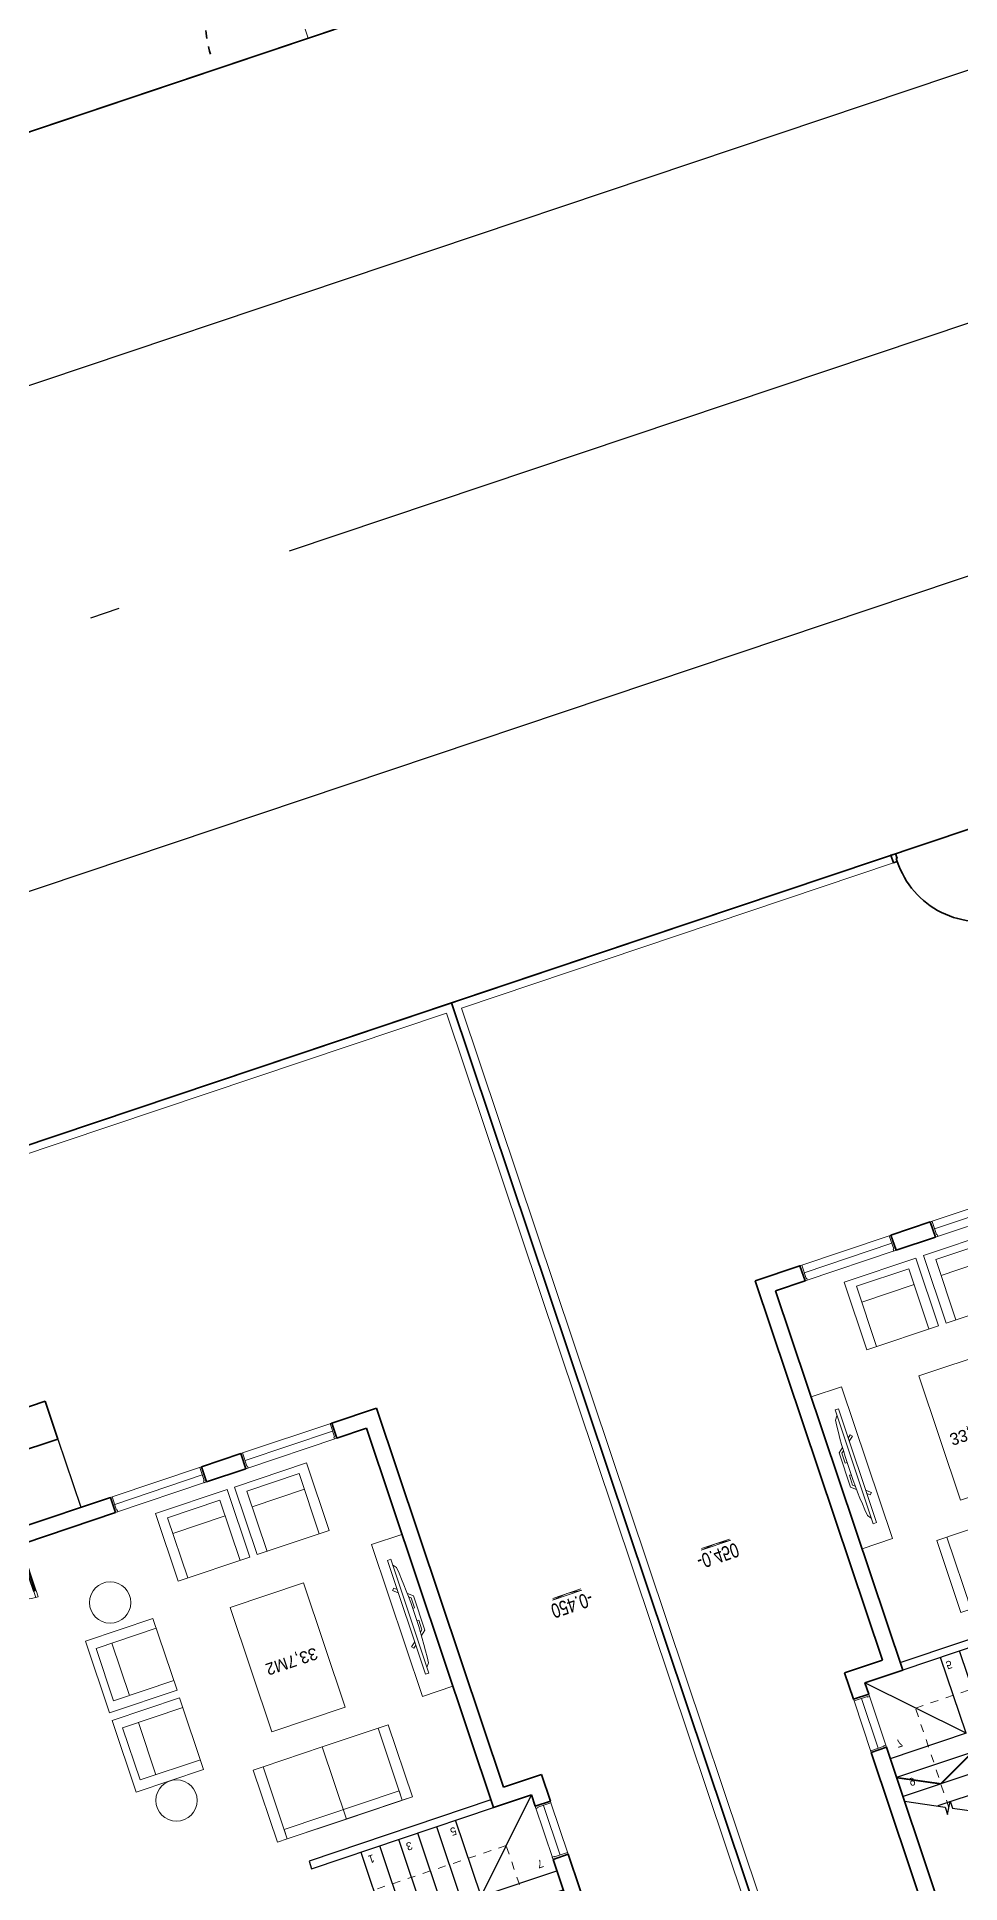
# Model space of a CAD drawing. Header units: metres. Extents: x 551291 to 569219, y 2064429 to 2066248.
# Drawn here: x 552756.79 to 552768.34, y 2065612.42 to 2065635.49 of the extents above; entities that cross this region are included whole.
import ezdxf

# ---------------------------------------------------------------- set-up
doc = ezdxf.new("R2010")
doc.units = ezdxf.units.M
for name, pattern in [('$AUDIT_BAD_LTYPE2', [0]), ('ACAD_ISO10W100', [18.5, 12, -3, 0.5, -3]), ('CENTER', [2, 1.25, -0.25, 0.25, -0.25]), ('HIDDEN', [0.375, 0.25, -0.125]), ('HIDDEN2', [0.1875, 0.125, -0.0625])]:
    doc.linetypes.add(name, pattern=pattern)
doc.layers.get('0').update_dxf_attribs({"linetype": 'CONTINUOUS'})
for name, color, linetype, lineweight in [('-DOOR', 137, 'CONTINUOUS', 9), ('-FURNITURE', 46, 'CONTINUOUS', 9), ('-KH', 143, 'CONTINUOUS', 13), ('-LINE1', 7, 'CONTINUOUS', 18), ('-TEXT', 7, 'CONTINUOUS', 15), ('-WALL', 4, 'CONTINUOUS', 35)]:
    doc.layers.add(name, color=color, linetype=linetype, lineweight=lineweight)
for name, color, linetype in [('APOLIC', 7, 'CONTINUOUS'), ('ChiaLo', 128, 'CENTER'), ('datOBt', 42, 'CONTINUOUS'), ('datOlienke', 42, 'CONTINUOUS'), ('LogDg', 7, 'CONTINUOUS'), ('loKBT', 42, 'CONTINUOUS'), ('LoLK', 6, 'CONTINUOUS'), ('SOLO', 7, 'CONTINUOUS'), ('TEXT25', 2, 'CONTINUOUS'), ('TimDg', 222, 'CONTINUOUS'), ('ViaHeS', 32, 'CONTINUOUS')]:
    doc.layers.add(name, color=color, linetype=linetype)
doc.styles.add('1', font='arial.ttf')
doc.styles.add('T1', font='', dxfattribs={"height": 200})
doc.styles.get('T1').set_extended_font_data('VNgeometric Light')

# ---------------------------------------------------------------- blocks, each defined once
blk = doc.blocks.new('*U1147')
for points in [[(22, 691), (22, 860), (50, 860), (50, 832), (27, 832), (27, 691)], [(0, 0), (50, 0), (50, -40), (60, -40), (60, -246), (0, -246)], [(1845, 0), (1795, 0), (1795, -40), (1785, -40), (1785, -246), (1845, -246)]]:
    blk.add_lwpolyline(points, close=True)
for points in [[(50, 796), (90, 796), (90, 896), (50, 896), (50, 796)], [(50, 799), (50, 100)], [(1795, 749), (1755, 749), (1755, 849), (1795, 849), (1795, 749)], [(1795, 752), (1795, 100)], [(50, 100), (90, 100), (90, 0), (50, 0), (50, 100)], [(1795, 100), (1755, 100), (1755, 0), (1795, 0), (1795, 100)]]:
    blk.add_lwpolyline(points)
at = {"ltscale": 0.3}
for points in [[(946, 0, 0.414214), (50, 896, 0.414214)], [(946, 0, -0.414214), (1795, 849, -0.414214)]]:
    blk.add_lwpolyline(points, format="xyb", dxfattribs=at)
at = {"layer": 'APOLIC', "linetype": '$AUDIT_BAD_LTYPE2'}
for p, q in [((70, 100), (70, 796)), ((90, 796), (90, 100)), ((1755, 749), (1755, 100)), ((1775, 100), (1775, 749))]:
    blk.add_line(p, q, dxfattribs=at)
blk = doc.blocks.new('t1$0$D11')
at = {"linetype": '$AUDIT_BAD_LTYPE2'}
for p, q in [((70, 100), (70, 1000)), ((90, 1000), (90, 100))]:
    blk.add_line(p, q, dxfattribs=at)
for points in [[(50, 1000), (90, 1000), (90, 1100), (50, 1100), (50, 1000)], [(50, 1003), (50, 100)], [(50, 100), (90, 100), (90, 0), (50, 0), (50, 100)]]:
    blk.add_lwpolyline(points)
for points in [[(118, 895), (118, 1064), (90, 1064), (90, 1036), (113, 1036), (113, 895)], [(0, 0), (50, 0), (50, -40), (60, -40), (60, -100), (0, -100)], [(1200, 0), (1150, 0), (1150, -40), (1140, -40), (1140, -100), (1200, -100)]]:
    blk.add_lwpolyline(points, close=True)
at = {"linetype": '$AUDIT_BAD_LTYPE2', "ltscale": 0.3}
blk.add_arc((50, 0), 1100, 0, 90, dxfattribs=at)
blk = doc.blocks.new('*U1141')
at = {"ltscale": 10}
for p, q in [((0, 1400), (0, 0)), ((200, 1355), (200, 45)), ((400, 1355), (400, 0)), ((400, 0), (0, 0))]:
    blk.add_line(p, q, dxfattribs=at)
for points in [[(400, 1400), (400, 1355), (50, 1355), (50, 1340), (0, 1340), (0, 1400)], [(400, 0), (400, 45), (50, 45), (50, 60), (0, 60), (0, 0)]]:
    blk.add_lwpolyline(points, close=True, dxfattribs=at)
blk = doc.blocks.new('A$Cb65e9cbc')
at = {"layer": '-FURNITURE'}
for p, q in [((0, 1000), (1062, 1000)), ((0, 1000), (0, 0)), ((144, 892), (144, 0)), ((144, 892), (918, 892)), ((918, 892), (918, 0)), ((1062, 1000), (1062, 0)), ((144, 658), (918, 658)), ((1062, 0), (0, 0))]:
    blk.add_line(p, q, dxfattribs=at)
blk = doc.blocks.new('XR.MB.LM123$0$tvi 1')
blk.add_lwpolyline([(29, 0), (29, -1000), (0, -1000), (0, 0)], close=True)
for points in [[(29, -50), (52, -81)], [(-24, -236), (-39, -252)], [(0, -285), (-39, -252)], [(0, -256), (-24, -236)], [(70, -315), (111, -350), (111, -650), (70, -685)], [(89, -446), (89, -360), (71, -345)], [(89, -446), (73, -446)], [(89, -554), (89, -640), (71, -655)], [(89, -554), (73, -554)], [(0, -715), (-39, -748)], [(-24, -764), (-39, -748)], [(0, -744), (-24, -764)], [(29, -950), (52, -919)]]:
    blk.add_lwpolyline(points)
blk.add_arc((-4025, -500), 4099, 354.1311, 5.8689)
blk = doc.blocks.new('*U1121')
at = {"ltscale": 10}
for p, q in [((0, 2400), (0, 0)), ((200, 2355), (200, 45)), ((400, 2355), (400, 0)), ((400, 0), (0, 0))]:
    blk.add_line(p, q, dxfattribs=at)
for points in [[(400, 2400), (400, 2355), (50, 2355), (50, 2340), (0, 2340), (0, 2400)], [(400, 0), (400, 45), (50, 45), (50, 60), (0, 60), (0, 0)]]:
    blk.add_lwpolyline(points, close=True, dxfattribs=at)
blk = doc.blocks.new('MAU M1BT')
at = {"layer": '-FURNITURE'}
for points in [[(-5681, 3600), (-4810, 3600), (-4810, 4550), (-5681, 4550)], [(-5681, 4550), (-5547, 4550), (-5547, 3600), (-5681, 3600)], [(-4030, 4550), (-5547, 4550), (-5547, 4427), (-4030, 4427)], [(-4810, 4550), (-4810, 3600), (-4030, 3600), (-4030, 4550)], [(-3900, 4550), (-4030, 4550), (-4030, 3600), (-3900, 3600)], [(-6600, 1400), (-6600, 3400), (-6200, 3400), (-6200, 1400)], [(-4271, 1580), (-5239, 1580), (-5239, 3219), (-4271, 3219)]]:
    blk.add_lwpolyline(points, close=True, dxfattribs=at)
for centre in [(-2869, 3654), (-2869, 1045)]:
    blk.add_circle(centre, 258, dxfattribs=at)
at = {"layer": '-KH'}
blk.add_line((-8503, 2757), (-8135, 2757), dxfattribs=at)
at = {"layer": '-KH', "linetype": 'HIDDEN2', "ltscale": 5}
blk.add_lwpolyline([(-6600, 6816), (-6600, 5500), (-4850, 5500)], dxfattribs=at)
at = {"layer": '-KH'}
blk.add_lwpolyline([(-8123, 2775), (-8514, 2775), (-8319, 2757)], close=True, dxfattribs=at)
blk.add_solid([(-8319, 2757), (-8319, 2775), (-8123, 2775), (-8319, 2757)], dxfattribs=at)
at = {"layer": '-LINE1', "ltscale": 10}
blk.add_line((-3500, -4600), (-3500, -4700), dxfattribs=at)
at = {"layer": '-LINE1', "lineweight": 18}
for p, q in [((-8377, -4700), (-7777, -4700)), ((-8377, -4700), (-8377, -4700)), ((-8377, -4700), (-8377, -4700)), ((-3644, -4700), (-3044, -4700))]:
    blk.add_line(p, q, dxfattribs=at)
at = {"layer": '-LINE1', "ltscale": 10}
blk.add_lwpolyline([(2760, -4600), (3100, -4600), (3100, 15200), (-9200, 15200), (-9200, -4600), (-3500, -4600)], dxfattribs=at)
at = {"layer": '-WALL'}
for p, q in [((-7300, 5850), (-7300, 8150)), ((-7100, 5850), (-7100, 7900)), ((-7100, 5850), (-7300, 5850)), ((-7300, 4800), (-7300, 5150)), ((-7100, 5150), (-7300, 5150)), ((-7100, 5000), (-7100, 5150)), ((-6600, 5000), (-7100, 5000)), ((-6600, 5000), (-6600, 0)), ((-6800, 4800), (-7300, 4800)), ((-6800, 4800), (-6800, -200)), ((-4491, 0), (-5011, 0)), ((-5011, 0), (-5011, -200)), ((-4491, 0), (-4491, -200)), ((-2080, 0), (-3291, 0)), ((-3291, 0), (-3291, -200)), ((-4491, -200), (-5011, -200)), ((-2080, -200), (-3291, -200)), ((-2900, -1100), (-2300, -1100)), ((-2900, -1100), (-2900, -1600)), ((-2300, -1600), (-2900, -1600))]:
    blk.add_line(p, q, dxfattribs=at)
blk.add_lwpolyline([(-9300, -4700), (3200, -4700), (3200, 15300), (-9300, 15300)], close=True, dxfattribs=at)
at = {"layer": '-WALL', "const_width": 20}
blk.add_lwpolyline([(-7100, 6250), (-6600, 6500), (-6100, 6250)], dxfattribs=at)
at = {"layer": '-WALL'}
blk.add_lwpolyline([(-6600, 0), (-6211, 0), (-6211, -200), (-6800, -200)], dxfattribs=at)
at = {"layer": 'SOLO'}
for p, q in [((-6100, 6750), (-6724, 6750)), ((-6100, 6500), (-7100, 6500)), ((-6100, 6250), (-7100, 6250)), ((-6100, 6000), (-7100, 6000)), ((-6100, 6000), (-6100, 5000)), ((-5850, 6000), (-5850, 5000)), ((-5600, 6000), (-5600, 5000)), ((-5350, 6000), (-5350, 5000)), ((-5100, 6000), (-5100, 5000)), ((-4850, 5000), (-4850, 6000)), ((-2900, -1100), (-2900, -200))]:
    blk.add_line(p, q, dxfattribs=at)
for points in [[(-7100, 6562), (-6642, 6791), (-6642, 6888), (-6558, 6743), (-6558, 6833), (-6100, 7062)], [(-6100, 6000), (-7100, 5000)]]:
    blk.add_lwpolyline(points, dxfattribs=at)
blk.add_lwpolyline([(-6600, 4900), (-4200, 4900), (-4200, 5000), (-6600, 5000)], close=True, dxfattribs=at)
at = {"layer": '-DOOR'}
for name, p, xscale, yscale, zscale, rotation in [('*U1141', (-7100, 5850), 0.5000000000000001, 0.5000000000000001, 0.5000000000000001, 180), ('*U1147', (-580, 0), -0.8130081300813009, 0.8130081300813009, 0.8130081300813009, 9.801199851722231e-09), ('*U1121', (-6211, 0), 0.5000000000000001, 0.5000000000000001, 0.5000000000000001, 270), ('*U1121', (-4491, 0), 0.5000000000000001, 0.5000000000000001, 0.5000000000000001, 270)]:
    blk.add_blockref(name, p, dxfattribs=dict(at, xscale=xscale, yscale=yscale, zscale=zscale, rotation=rotation))
at = {"layer": '-FURNITURE', "xscale": 0.8910000000000003, "yscale": 0.8910000000000003, "zscale": 0.8910000000000003}
for p, rotation in [((-3314, 3395), 270), ((-3314, 2350), 270), ((-4805, 1063), 180), ((-3759, 1063), 180)]:
    blk.add_blockref('A$Cb65e9cbc', p, dxfattribs=dict(at, rotation=rotation))
at = {"layer": '-FURNITURE', "extrusion": (0, 0, -1), "xscale": -1.5, "yscale": 1.5, "zscale": 1.5, "rotation": 180.0036897224083}
blk.add_blockref('XR.MB.LM123$0$tvi 1', (6325, 1649), dxfattribs=at)
at = {"ltscale": 10, "xscale": -1}
blk.add_blockref('t1$0$D11', (-2300, -4600), dxfattribs=at)
at = {"layer": '-TEXT', "style": 'T1'}
for s, p in [('9', (-6968, 6310)), ('7', (-6968, 5803)), ('5', (-6067, 5072)), ('3', (-5485, 5072)), ('1', (-4985, 5072))]:
    blk.add_text(s, height=100, rotation=360, dxfattribs=at).set_placement(p)
at = {"layer": '-TEXT', "style": '1', "width": 0.75}
blk.add_text('-0.450', height=180, dxfattribs=at).set_placement((-8605, 2823))
at = {"layer": 'TEXT25', "style": 'T1'}
blk.add_text('33,7M2', height=150, rotation=360, dxfattribs=at).set_placement((-5122, 2391))
blk = doc.blocks.new('MAU M1SH')
at = {"layer": '-LINE1', "lineweight": 18}
blk.add_lwpolyline([(-480, -3200), (20, -3200), (20, -3000), (-480, -3000)], close=True, dxfattribs=at)
at = {"layer": '-WALL'}
blk.add_lwpolyline([(-480, 16800), (5520, 16800), (5520, -3200), (-480, -3200)], close=True, dxfattribs=at)
at = {"color": 8, "linetype": 'HIDDEN', "ltscale": 10}
blk.add_arc((60, -3000), 1180, 0, 30, dxfattribs=at)

msp = doc.modelspace()

# ---------------------------------------------------------------- linework, layer by layer
at = {"layer": 'ChiaLo', "ltscale": 5}
msp.add_lwpolyline([(552761.978, 2065623.418), (552774.704, 2065585.496)], dxfattribs=at)
at = {"layer": 'datOBt'}
msp.add_lwpolyline([(552726.182, 2065569.212), (552720.076, 2065572.431), (552711.871, 2065601.334), (552715.246, 2065607.735), (552879.813, 2065662.962), (552886.254, 2065659.851), (552896.461, 2065631.63), (552893.421, 2065625.337)], close=True, dxfattribs=at)
at = {"layer": 'datOlienke'}
msp.add_lwpolyline([(552819.251, 2065692.216), (552812.81, 2065695.327), (552701.03, 2065657.814), (552697.655, 2065651.413), (552705.86, 2065622.511), (552711.966, 2065619.292), (552826.419, 2065657.701), (552829.458, 2065663.994)], close=True, dxfattribs=at)
at = {"layer": 'LogDg'}
for points in [[(552700.061, 2065620.968, 0.428104), (552710.302, 2065615.569), (552827.262, 2065654.82, 0.421043), (552832.24, 2065665.125), (552822.033, 2065693.344, 0.407417), (552811.965, 2065698.208), (552697.01, 2065659.629, 0.400458), (552691.859, 2065649.86)], [(552711.226, 2065609.55, 0.400458), (552706.075, 2065599.781), (552714.277, 2065570.889, 0.428104), (552724.518, 2065565.489), (552897.109, 2065623.41, 0.421043), (552902.087, 2065633.715), (552891.88, 2065661.935, 0.407417), (552881.812, 2065666.798)]]:
    msp.add_lwpolyline(points, format="xyb", close=True, dxfattribs=at)
at = {"layer": 'loKBT'}
for points in [[(552773.829, 2065627.395), (552761.978, 2065623.418), (552768.341, 2065604.457), (552780.192, 2065608.434)], [(552761.978, 2065623.418), (552750.128, 2065619.441), (552756.491, 2065600.48), (552768.341, 2065604.457)]]:
    msp.add_lwpolyline(points, close=True, dxfattribs=at)
at = {"layer": 'LoLK'}
msp.add_lwpolyline([(552754.297, 2065654.594), (552748.609, 2065652.685), (552754.972, 2065633.724), (552760.66, 2065635.633)], close=True, dxfattribs=at)
at = {"layer": 'TimDg', "linetype": 'ACAD_ISO10W100', "ltscale": 0.75}
msp.add_lwpolyline([(552549.49, 2065558.437), (552892.805, 2065673.651, 0.050829), (552898.346, 2065676.162), (553130.858, 2065811.436)], format="xyb", dxfattribs=at)
at = {"layer": 'ViaHeS'}
for points in [[(552819.251, 2065692.216), (552812.81, 2065695.327), (552701.03, 2065657.814), (552697.655, 2065651.413), (552705.86, 2065622.511), (552711.966, 2065619.292), (552826.419, 2065657.701), (552829.458, 2065663.994)], [(552726.182, 2065569.212), (552720.076, 2065572.431), (552711.871, 2065601.334), (552715.246, 2065607.735), (552879.813, 2065662.962), (552886.254, 2065659.851), (552896.461, 2065631.63), (552893.421, 2065625.337)]]:
    msp.add_lwpolyline(points, close=True, dxfattribs=at)

# ---------------------------------------------------------------- block references
at = {"layer": '-WALL'}
for name, p, xscale, yscale, zscale, rotation in [('MAU M1SH', (552759.187, 2065638.514), -0.0009999999999999998, 0.0009999999999999998, 0.0009999999999999998, 18.55150144370499), ('MAU M1BT', (552772.29, 2065621.921), -0.001, 0.001, 0.001, 198.5514997574432), ('MAU M1BT', (552754.657, 2065616.003), 0.0009999999999999998, 0.0009999999999999998, 0.0009999999999999998, 198.5514996286848)]:
    msp.add_blockref(name, p, dxfattribs=dict(at, xscale=xscale, yscale=yscale, zscale=zscale, rotation=rotation))

doc.saveas('drawing.dxf')
